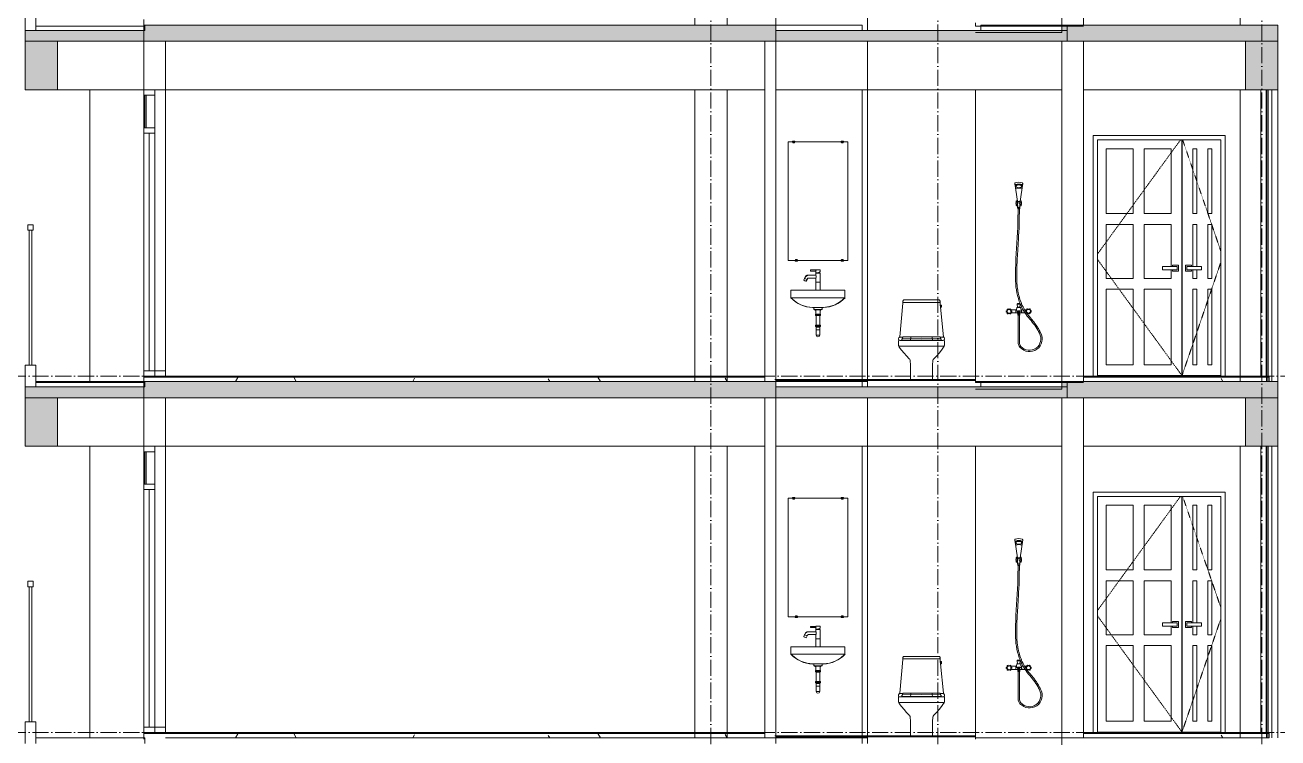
# Model space of a CAD drawing. Header units: millimetres. Extents: x -7075 to 54747, y -13937 to 93540.
# Drawn here: x 0 to 11600, y 31750 to 38350 of the extents above; entities that cross this region are included whole.
import ezdxf

# ---------------------------------------------------------------- set-up
doc = ezdxf.new("R2010")
doc.units = ezdxf.units.MM
doc.linetypes.add('Dash 1_16_', pattern=[3.175, 1.5875, -1.5875])
doc.linetypes.add('Grid Line', pattern=[4.2, 3, -0.6, 0, -0.6])
for name, color, linetype, lineweight in [('A-DOOR', 31, 'Continuous', 5), ('A-FLOR-HRAL', 41, 'Continuous', 5), ('A-FLOR-MCUT', 3, 'Continuous', 9), ('A-GLAZ-CWMG', 55, 'Continuous', 5), ('CUA', 31, 'Continuous', 9), ('KINH', 152, 'Continuous', 5), ('NET CAT', 3, 'Continuous', 5), ('NET CATConcrete', 3, 'Continuous', 5), ('NET THAY 1', 41, 'Continuous', 5), ('NET THAY 2', 55, 'Continuous', 5), ('NET-CAT', 3, 'Continuous', 15), ('NET-THAY', 2, 'Continuous', 9), ('THIET-BI', 44, 'Continuous', 5), ('TRUC', 225, 'Continuous', 5)]:
    doc.layers.add(name, color=color, linetype=linetype, lineweight=lineweight)
pattern_1 = [(0, (19236.3, 49700), (812.8, 203.2), [67.056, -542.544, 67.056, -542.544, -3251.2]), (0, (19236.3, 49700), (812.8, 203.2), [-1219.2, 67.056, -1152.144, 67.056, -542.544, -1422.4]), (0, (19236.3, 49700), (812.8, 203.2), [-3048, 67.056, -339.344, 67.056, -948.944]), (120, (19541.1, 49801.6), (-582.3764, 602.3054), [67.056, -542.544, 67.056, -3793.744]), (120, (19541.1, 49801.6), (-582.3764, 602.3054), [-676.656, -542.544, 67.056, -1152.144, -2032]), (120, (19541.1, 49801.6), (-582.3764, 602.3054), [-2438.4, 67.056, -542.544, 67.056, -1355.344]), (120, (19541.1, 49801.6), (-582.3764, 602.3054), [-3115.056, -339.344, 67.056, -948.944]), (240, (19642.7, 50208), (-230.4236, -805.5054), [67.056, -542.544, 67.056, -3793.744]), (240, (19642.7, 50208), (-230.4236, -805.5054), [-676.656, -542.544, 67.056, -1152.144, -2032]), (240, (19642.7, 50208), (-230.4236, -805.5054), [-2438.4, 67.056, -542.544, 67.056, -1355.344]), (240, (19642.7, 50208), (-230.4236, -805.5054), [-3115.056, -339.344, 67.056, -948.944])]
pattern_2 = [(0, (19236.3, 53000), (812.8, 203.2), [67.056, -542.544, 67.056, -542.544, -3251.2]), (0, (19236.3, 53000), (812.8, 203.2), [-1219.2, 67.056, -1152.144, 67.056, -542.544, -1422.4]), (0, (19236.3, 53000), (812.8, 203.2), [-3048, 67.056, -339.344, 67.056, -948.944]), (120, (19541.1, 53101.6), (-582.3764, 602.3054), [67.056, -542.544, 67.056, -3793.744]), (120, (19541.1, 53101.6), (-582.3764, 602.3054), [-676.656, -542.544, 67.056, -1152.144, -2032]), (120, (19541.1, 53101.6), (-582.3764, 602.3054), [-2438.4, 67.056, -542.544, 67.056, -1355.344]), (120, (19541.1, 53101.6), (-582.3764, 602.3054), [-3115.056, -339.344, 67.056, -948.944]), (240, (19642.7, 53508), (-230.4236, -805.5054), [67.056, -542.544, 67.056, -3793.744]), (240, (19642.7, 53508), (-230.4236, -805.5054), [-676.656, -542.544, 67.056, -1152.144, -2032]), (240, (19642.7, 53508), (-230.4236, -805.5054), [-2438.4, 67.056, -542.544, 67.056, -1355.344]), (240, (19642.7, 53508), (-230.4236, -805.5054), [-3115.056, -339.344, 67.056, -948.944])]

# ---------------------------------------------------------------- blocks, each defined once
blk = doc.blocks.new('M_Concrete-Rectangular-Column - C4a-350 X 2350mm-1074621-A-A')
at = {"layer": 'NET CAT', "color": 4}
for p, q in [((11249.936519, 41050), (11249.936519, 38350)), ((11249.936519, 37750), (11249.936519, 35050)), ((11249.936519, 34450), (11249.936519, 31750))]:
    blk.add_line(p, q, dxfattribs=at)
blk = doc.blocks.new('M_Concrete-Rectangular-Column - C3-2000 x 300mm-V72-A-A')
at = {"layer": 'NET CAT', "color": 4}
for p, q in [((6200, 41050), (6200, 38350)), ((6500, 41050), (6500, 38350)), ((6200, 37750), (6200, 35050)), ((6500, 37750), (6500, 35050)), ((6200, 34450), (6200, 31750)), ((6500, 34450), (6500, 31750))]:
    blk.add_line(p, q, dxfattribs=at)
blk = doc.blocks.new('M_Concrete-Rectangular-Column - C6-2000 x 400mm-1074133-A-A')
at = {"layer": 'NET CAT', "color": 4}
for p, q in [((7800, 41500), (7800, 38300)), ((9800, 38350), (9800, 41500)), ((7800, 38200), (7800, 35000)), ((9800, 35050), (9800, 38200)), ((7800, 34900), (7800, 31750)), ((9800, 31750), (9800, 34900))]:
    blk.add_line(p, q, dxfattribs=at)
blk = doc.blocks.new('ALC1807-ASCENT PLAZA-KET CAU 180524_rvt-1-A-A')
at = {"color": 4, "lineweight": 5}
for name in ['M_Concrete-Rectangular-Column - C6-2000 x 400mm-1074133-A-A', 'M_Concrete-Rectangular-Column - C3-2000 x 300mm-V72-A-A', 'M_Concrete-Rectangular-Column - C4a-350 X 2350mm-1074621-A-A']:
    blk.add_blockref(name, (0, 0), dxfattribs=at)
blk = doc.blocks.new('X-SEN - X-SEN-1365543-A-A')
at = {"layer": 'THIET-BI'}
for p, q in [((9228, 20219), (9203, 20384)), ((9252, 20219), (9277, 20384)), ((9227, 20215), (9218, 20222)), ((9218, 20178), (9227, 20197)), ((9231, 20215), (9227, 20215)), ((9227, 20197), (9231, 20197)), ((9228, 20215), (9228, 20219)), ((9230, 20197), (9231, 20197)), ((9230, 20192), (9230, 20163)), ((9231, 20197), (9231, 20215)), ((9249, 20215), (9253, 20215)), ((9249, 20197), (9249, 20215)), ((9253, 20197), (9249, 20197)), ((9249, 20163), (9249, 20193)), ((9252, 20215), (9252, 20219)), ((9253, 20215), (9262, 20222)), ((9262, 20178), (9253, 20197)), ((9230, 20163), (9249, 20163)), ((9230, 20158), (9249, 20158)), ((9231, 20151), (9231, 20158)), ((9234, 20158), (9246, 20158)), ((9246, 20148), (9234, 20148)), ((9249, 20158), (9249, 20151)), ((9226, 19265), (9253, 19265)), ((9230, 19237), (9226, 19265)), ((9231, 19271), (9248, 19271)), ((9253, 19265), (9250, 19237)), ((9210, 19215), (9165, 19215)), ((9298, 19185), (9166, 19185)), ((9217, 19200), (9221, 19232)), ((9254, 19236), (9226, 19236)), ((9250, 19237), (9230, 19237)), ((9230, 19199), (9230, 19193)), ((9230, 19185), (9230, 19180)), ((9230, 19180), (9250, 19180)), ((9231, 19180), (9231, 19178)), ((9231, 19178), (9249, 19178)), ((9231, 19167), (9231, 19171)), ((9232, 19173), (9232, 19178)), ((9234, 19174), (9246, 19174)), ((9234, 18914), (9234, 19164)), ((9246, 19164), (9234, 19164)), ((9246, 18914), (9246, 19164)), ((9248, 19173), (9248, 19178)), ((9249, 19178), (9249, 19180)), ((9249, 19171), (9249, 19167)), ((9250, 19193), (9250, 19199)), ((9250, 19180), (9250, 19185)), ((9262, 19200), (9259, 19232)), ((9270, 19215), (9280, 19215)), ((9294, 19215), (9314, 19215)), ((9314, 19185), (9313, 19185))]:
    blk.add_line(p, q, dxfattribs=at)
for centre in [(9150, 19199), (9330, 19200)]:
    blk.add_circle(centre, 17.5, dxfattribs=at)
for centre, radius, start, end in [((9208, 20385), 5, 108.7976, 188.8168), ((9210, 20368), 5, 107.228, 188.8168), ((9240, 20290), 105, 71.2024, 108.7976), ((9240, 20273), 105, 72.772, 107.228), ((9240, 20235), 105, 73.5834, 106.4166), ((9270, 20368), 5, 351.1832, 72.772), ((9272, 20385), 5, 351.1832, 71.2024), ((9294, 20200), 79.5, 166.0233, 193.9767), ((9222, 20218), 5, 90, 166.0233), ((9240, 20112), 112, 96.2592, 99.4635), ((9252, 20206), 26.9, 160.7055, 199.2945), ((9240, 20241), 24.6, 242.0733, 297.9267), ((9280, 20184), 50.3, 164.5928, 189.39), ((9240, 20237), 24.6, 249.6997, 290.3003), ((9200, 20184), 50.3, 350.61, 15.4072), ((9240, 20112), 112, 80.5365, 83.7408), ((9228, 20206), 26.9, 340.7055, 19.2945), ((9258, 20218), 5, 13.9767, 90), ((9186, 20200), 79.5, 346.0233, 13.9767), ((9222, 20182), 5, 193.9767, 270), ((9240, 20262), 87, 257.7383, 263.6304), ((9233, 20161), 3.83, 148.0246, 211.9754), ((9230, 20162), 1, 90, 148.0246), ((9230, 20159), 1, 211.9754, 270), ((9227, 20161), 3.83, 319.2845, 40.7155), ((9234, 20151), 3, 180, 270), ((9237, 20161), 3.83, 139.2845, 220.7155), ((9242, 20161), 3.83, 319.2845, 40.7155), ((9246, 20151), 3, 270, 0), ((9249, 20162), 1, 31.9754, 90), ((9252, 20161), 3.83, 139.2845, 220.7155), ((9249, 20159), 1, 270, 328.0246), ((9240, 20262), 87, 276.3696, 282.2617), ((9247, 20161), 3.83, 328.0246, 31.9754), ((9258, 20182), 5, 270, 346.0233), ((9231, 19266), 5, 90, 189.6096), ((9248, 19266), 5, 350.3904, 90), ((9120, 19216), 14.3, 290.1929, 9.8071), ((9150, 19199), 25, 171.5328, 188.4672), ((9120, 19182), 14.3, 350.1929, 69.8071), ((9150, 19199), 25, 111.5328, 128.4672), ((9150, 19199), 25, 231.5328, 248.4672), ((9150, 19233), 14.3, 230.1929, 309.8071), ((9150, 19165), 14.3, 50.1929, 129.8071), ((9150, 19199), 25, 51.5328, 68.4672), ((9150, 19199), 25, 291.5328, 308.4672), ((9180, 19216), 14.3, 170.1929, 249.8071), ((9180, 19182), 14.3, 110.1929, 189.8071), ((9150, 19199), 25, 351.5328, 8.4672), ((9210, 19225), 10, 270, 353.5952), ((9417, 19162), 207, 162.721, 173.5963), ((9239, 19184), 27.1, 143.1101, 176.698), ((9240, 19151), 54.2, 65.3342, 114.6658), ((9226, 19231), 5, 90, 172.7671), ((9234, 19171), 3, 90, 180), ((9234, 19167), 3, 180, 270), ((9246, 19171), 3, 0, 90), ((9246, 19167), 3, 270, 0), ((9254, 19231), 5, 7.2329, 90), ((9270, 19225), 10, 186.4048, 270), ((9063, 19162), 207, 6.4037, 17.279), ((9241, 19184), 26.7, 1.8898, 35.7402), ((9300, 19217), 14.3, 290.1929, 9.8071), ((9330, 19200), 25, 171.5328, 188.4672), ((9300, 19183), 14.3, 350.1929, 69.8071), ((9330, 19200), 25, 111.5328, 128.4672), ((9330, 19200), 25, 231.5328, 248.4672), ((9330, 19234), 14.3, 230.1929, 309.8071), ((9330, 19166), 14.3, 50.1929, 129.8071), ((9330, 19200), 25, 51.5328, 68.4672), ((9330, 19200), 25, 291.5328, 308.4672), ((9360, 19217), 14.3, 170.1929, 249.8071), ((9360, 19183), 14.3, 110.1929, 189.8071), ((9330, 19200), 25, 351.5328, 8.4672), ((9305, 18914), 71, 180.0101, 221.3332), ((9305, 18914), 59, 180.0121, 221.3946), ((9340, 18944), 117, 221.0289, 29.8423), ((9340, 18944), 105, 221.0289, 29.8423)]:
    blk.add_arc(centre, radius, start, end, dxfattribs=at)
for centre, major_axis, ratio in [((9240, 20359), (30.2, 0), 0.492288), ((9240, 20357), (-26.8, 0.5), 0.480422), ((9240, 19193), (10, 0), 0.102577)]:
    blk.add_ellipse(centre, major_axis=major_axis, ratio=ratio, dxfattribs=at)
blk.add_ellipse((9240, 19199), major_axis=(10, 0), ratio=0.102577, start_param=0, end_param=3.141593, dxfattribs=at)
for points, knots in [([(9234, 20148), (9233, 20092), (9232, 19906), (9207, 19648), (9209, 19370), (9285, 19183), (9388, 19080), (9421, 19017), (9431, 18997)], [10.839785, 10.839785, 10.839785, 10.839785, 179.867982, 569.802437, 788.393473, 1006.975964, 1153.38591, 1220.589637, 1220.589637, 1220.589637, 1220.589637]), ([(9246, 20148), (9246, 20129), (9246, 20110), (9245, 20072), (9245, 20053), (9244, 20020), (9244, 20006), (9243, 19981), (9243, 19969), (9242, 19946), (9241, 19935), (9239, 19901), (9238, 19878), (9234, 19810), (9231, 19764), (9227, 19702), (9226, 19685), (9224, 19654), (9224, 19640), (9223, 19613), (9222, 19601), (9221, 19576), (9221, 19564), (9221, 19527), (9221, 19502), (9223, 19463), (9224, 19448), (9227, 19422), (9228, 19410), (9232, 19389), (9233, 19379), (9238, 19359), (9240, 19349), (9248, 19320), (9254, 19301), (9265, 19272), (9269, 19263), (9282, 19236), (9291, 19219), (9307, 19194), (9312, 19186), (9324, 19170), (9330, 19162), (9343, 19146), (9349, 19138), (9366, 19118), (9376, 19106), (9389, 19090), (9392, 19085), (9398, 19077), (9401, 19073), (9405, 19067), (9407, 19064), (9411, 19057), (9415, 19052), (9420, 19042), (9423, 19037), (9432, 19022), (9437, 19012), (9442, 19002)], [10.763393, 10.763393, 10.763393, 10.763393, 67.877121, 67.877121, 124.65304, 124.65304, 166.69513, 166.69513, 200.930722, 200.930722, 235.166314, 235.166314, 303.637498, 303.637498, 440.579865, 440.579865, 490.560181, 490.560181, 533.538778, 533.538778, 570.662893, 570.662893, 607.787008, 607.787008, 682.035238, 682.035238, 727.0732, 727.0732, 763.128626, 763.128626, 793.90814, 793.90814, 824.687653, 824.687653, 886.24668, 886.24668, 916.453467, 916.453467, 976.867041, 976.867041, 1006.423841, 1006.423841, 1037.610174, 1037.610174, 1068.796507, 1068.796507, 1114.385518, 1114.385518, 1131.259849, 1131.259849, 1144.761911, 1144.761911, 1153.292739, 1153.292739, 1170.354396, 1170.354396, 1187.416052, 1187.416052, 1220.589637, 1220.589637, 1220.589637, 1220.589637])]:
    blk.add_open_spline(points, degree=3, knots=knots, dxfattribs=at)
blk = doc.blocks.new('X-XI1 - X-XI-V67-A-A')
at = {"layer": 'THIET-BI'}
for p, q in [((8127, 22621), (8128, 22625)), ((8127, 22621), (8128, 22625)), ((8128, 22617), (8127, 22621)), ((8128, 22617), (8127, 22621)), ((8128, 22625), (8129, 22628)), ((8128, 22625), (8129, 22628)), ((8129, 22628), (8131, 22631)), ((8129, 22628), (8131, 22631)), ((8131, 22631), (8134, 22633)), ((8131, 22631), (8134, 22633)), ((8134, 22633), (8137, 22635)), ((8134, 22633), (8137, 22635)), ((8137, 22635), (8463, 22635)), ((8137, 22635), (8463, 22635)), ((8463, 22635), (8465, 22634)), ((8463, 22635), (8465, 22634)), ((8465, 22634), (8468, 22631)), ((8465, 22634), (8468, 22631)), ((8468, 22631), (8470, 22628)), ((8468, 22631), (8470, 22628)), ((8470, 22628), (8472, 22625)), ((8470, 22628), (8472, 22625)), ((8472, 22625), (8472, 22622)), ((8472, 22625), (8472, 22622)), ((8472, 22622), (8472, 22618)), ((8472, 22622), (8472, 22618)), ((8098, 22293), (8127, 22605)), ((8098, 22293), (8127, 22605)), ((8127, 22605), (8128, 22607)), ((8127, 22605), (8128, 22607)), ((8128, 22614), (8128, 22617)), ((8128, 22614), (8128, 22617)), ((8130, 22612), (8128, 22614)), ((8130, 22612), (8128, 22614)), ((8128, 22608), (8129, 22610)), ((8128, 22608), (8129, 22610)), ((8128, 22607), (8128, 22608)), ((8128, 22607), (8128, 22608)), ((8129, 22610), (8130, 22612)), ((8129, 22610), (8130, 22612)), ((8300, 22612), (8130, 22612)), ((8470, 22612), (8300, 22612)), ((8471, 22614), (8470, 22612)), ((8471, 22614), (8470, 22612)), ((8470, 22612), (8472, 22608)), ((8470, 22612), (8472, 22608)), ((8472, 22618), (8471, 22614)), ((8472, 22618), (8471, 22614)), ((8472, 22608), (8472, 22605)), ((8472, 22608), (8472, 22605)), ((8472, 22605), (8474, 22588)), ((8472, 22605), (8476, 22567)), ((8474, 22588), (8483, 22588)), ((8474, 22588), (8483, 22588)), ((8476, 22567), (8474, 22588)), ((8476, 22567), (8502, 22293)), ((8483, 22567), (8476, 22567)), ((8483, 22567), (8476, 22567)), ((8476, 22567), (8502, 22293)), ((8486, 22585), (8486, 22570)), ((8486, 22585), (8486, 22570)), ((8087, 22279), (8089, 22283)), ((8087, 22279), (8089, 22283)), ((8087, 22275), (8087, 22279)), ((8087, 22275), (8087, 22279)), ((8087, 22272), (8087, 22275)), ((8087, 22272), (8087, 22275)), ((8088, 22269), (8087, 22272)), ((8088, 22269), (8087, 22272)), ((8089, 22283), (8090, 22286)), ((8089, 22283), (8090, 22286)), ((8090, 22286), (8092, 22288)), ((8090, 22286), (8092, 22288)), ((8092, 22288), (8095, 22291)), ((8092, 22288), (8095, 22291)), ((8095, 22291), (8098, 22293)), ((8095, 22291), (8098, 22293)), ((8126, 22290), (8107, 22290)), ((8127, 22279), (8300, 22281)), ((8131, 22295), (8300, 22295)), ((8198, 22267), (8201, 22280)), ((8200, 22285), (8204, 22295)), ((8201, 22280), (8200, 22285)), ((8300, 22295), (8469, 22295)), ((8300, 22281), (8473, 22279)), ((8400, 22285), (8396, 22295)), ((8399, 22280), (8400, 22285)), ((8402, 22267), (8399, 22280)), ((8474, 22290), (8493, 22290)), ((8502, 22293), (8504, 22291)), ((8502, 22293), (8504, 22291)), ((8504, 22291), (8507, 22289)), ((8504, 22291), (8507, 22289)), ((8507, 22289), (8510, 22286)), ((8507, 22289), (8510, 22286)), ((8510, 22286), (8511, 22283)), ((8510, 22286), (8511, 22283)), ((8511, 22283), (8513, 22278)), ((8511, 22283), (8513, 22278)), ((8513, 22278), (8513, 22275)), ((8513, 22278), (8513, 22275)), ((8513, 22275), (8513, 22272)), ((8513, 22275), (8513, 22272)), ((8086, 22256), (8090, 22262)), ((8086, 22256), (8090, 22262)), ((8086, 22213), (8086, 22256)), ((8086, 22213), (8086, 22256)), ((8094, 22199), (8086, 22213)), ((8094, 22199), (8086, 22213)), ((8090, 22262), (8088, 22269)), ((8090, 22262), (8088, 22269)), ((8115, 22171), (8094, 22199)), ((8115, 22171), (8094, 22199)), ((8097, 22208), (8300, 22208)), ((8100, 22261), (8300, 22261)), ((8138, 22142), (8115, 22171)), ((8138, 22142), (8115, 22171)), ((8121, 22263), (8136, 22264)), ((8136, 22264), (8156, 22264)), ((8137, 22261), (8136, 22263)), ((8156, 22264), (8300, 22265)), ((8157, 22264), (8157, 22261)), ((8201, 22265), (8198, 22267)), ((8300, 22265), (8444, 22264)), ((8300, 22261), (8500, 22261)), ((8300, 22208), (8503, 22208)), ((8399, 22265), (8402, 22267)), ((8443, 22264), (8443, 22261)), ((8464, 22264), (8443, 22264)), ((8484, 22170), (8462, 22142)), ((8484, 22170), (8462, 22142)), ((8463, 22261), (8464, 22263)), ((8478, 22263), (8464, 22264)), ((8505, 22199), (8484, 22170)), ((8505, 22199), (8484, 22170)), ((8510, 22206), (8505, 22199)), ((8510, 22206), (8505, 22199)), ((8512, 22269), (8510, 22262)), ((8512, 22269), (8510, 22262)), ((8510, 22262), (8514, 22256)), ((8510, 22262), (8514, 22256)), ((8514, 22213), (8510, 22206)), ((8514, 22213), (8510, 22206)), ((8513, 22272), (8512, 22269)), ((8513, 22272), (8512, 22269)), ((8514, 22256), (8514, 22213)), ((8514, 22256), (8514, 22213)), ((8161, 22117), (8138, 22142)), ((8161, 22117), (8138, 22142)), ((8187, 22091), (8161, 22117)), ((8187, 22091), (8161, 22117)), ((8191, 22087), (8187, 22091)), ((8191, 22087), (8187, 22091)), ((8193, 22083), (8191, 22087)), ((8193, 22083), (8191, 22087)), ((8194, 22078), (8193, 22083)), ((8194, 22078), (8193, 22083)), ((8195, 22074), (8194, 22078)), ((8195, 22074), (8194, 22078)), ((8198, 22031), (8195, 22074)), ((8198, 22031), (8195, 22074)), ((8405, 22074), (8402, 22030)), ((8405, 22074), (8402, 22030)), ((8407, 22083), (8405, 22074)), ((8407, 22083), (8405, 22074)), ((8413, 22091), (8407, 22083)), ((8413, 22091), (8407, 22083)), ((8438, 22116), (8413, 22091)), ((8438, 22116), (8413, 22091)), ((8462, 22142), (8438, 22116)), ((8462, 22142), (8438, 22116)), ((8199, 21987), (8198, 22031)), ((8199, 21987), (8198, 22031)), ((8198, 21900), (8199, 21943)), ((8198, 21900), (8199, 21943)), ((8199, 21943), (8199, 21987)), ((8199, 21943), (8199, 21987)), ((8402, 22030), (8401, 21987)), ((8402, 22030), (8401, 21987)), ((8401, 21987), (8401, 21943)), ((8401, 21987), (8401, 21943)), ((8401, 21943), (8402, 21900)), ((8401, 21943), (8402, 21900)), ((8402, 21900), (8198, 21900)), ((8402, 21900), (8198, 21900)), ((8402, 21900), (8198, 21900))]:
    blk.add_line(p, q, dxfattribs=at)
for centre, radius, start, end in [((8483, 22585), 3.03, 0, 90), ((8483, 22585), 3.03, 0, 90), ((8483, 22570), 3.03, 270, 0), ((8483, 22570), 3.03, 270, 0), ((8107, 22308), 17.6, 239.7807, 270), ((8135, 22266), 17, 144.245, 177.8761), ((8129, 22271), 9.33, 107.3847, 144.245), ((7997, 22324), 133, 342.3805, 345.7034), ((8128, 22283), 3.51, 162.3805, 244.9136), ((8131, 22290), 4.93, 90, 165.7034), ((8469, 22290), 4.93, 14.2966, 90), ((8603, 22324), 133, 194.2966, 197.6195), ((8472, 22283), 3.51, 295.0864, 17.6195), ((8471, 22271), 9.33, 35.755, 72.6153), ((8465, 22266), 17, 2.1239, 35.755), ((8493, 22308), 17.6, 270, 300.2655), ((8100, 22288), 26.6, 247.7136, 270), ((8097, 22196), 12.7, 90, 123.2542), ((8122, 22267), 3.33, 177.8761, 267.5906), ((8478, 22267), 3.33, 272.4094, 2.1239), ((8500, 22288), 26.6, 270, 292.2864), ((8503, 22196), 12.7, 56.8378, 90)]:
    blk.add_arc(centre, radius, start, end, dxfattribs=at)
blk = doc.blocks.new('X-LA - X-LA-1366155-A-A')
at = {"layer": 'THIET-BI'}
for p, q in [((7075, 19700), (7075, 20800)), ((7075, 20800), (7625, 20800)), ((7075, 20800), (7075, 19700)), ((7115, 20800), (7075, 20800)), ((7115, 20805), (7115, 20800)), ((7135, 20805), (7115, 20805)), ((7116, 20796), (7115, 20800)), ((7118, 20793), (7116, 20796)), ((7121, 20791), (7118, 20793)), ((7125, 20790), (7121, 20791)), ((7130, 20791), (7125, 20790)), ((7132, 20793), (7130, 20791)), ((7134, 20797), (7132, 20793)), ((7135, 20800), (7134, 20797)), ((7135, 20800), (7135, 20805)), ((7565, 20800), (7135, 20800)), ((7565, 20805), (7565, 20800)), ((7585, 20805), (7565, 20805)), ((7566, 20796), (7565, 20800)), ((7568, 20793), (7566, 20796)), ((7571, 20791), (7568, 20793)), ((7575, 20790), (7571, 20791)), ((7580, 20791), (7575, 20790)), ((7583, 20794), (7580, 20791)), ((7584, 20797), (7583, 20794)), ((7585, 20800), (7584, 20797)), ((7585, 20800), (7585, 20805)), ((7625, 20800), (7585, 20800)), ((7625, 20800), (7625, 19700)), ((7625, 19700), (7625, 20800)), ((7625, 19700), (7075, 19700)), ((7075, 19700), (7140, 19700)), ((7140, 19700), (7141, 19704)), ((7140, 19695), (7140, 19700)), ((7160, 19695), (7140, 19695)), ((7141, 19704), (7143, 19707)), ((7143, 19707), (7146, 19709)), ((7146, 19709), (7150, 19710)), ((7150, 19710), (7155, 19709)), ((7155, 19709), (7157, 19707)), ((7157, 19707), (7159, 19703)), ((7159, 19703), (7160, 19700)), ((7160, 19700), (7160, 19695)), ((7160, 19700), (7565, 19700)), ((7282, 19613), (7281, 19612)), ((7281, 19612), (7281, 19604)), ((7281, 19612), (7281, 19604)), ((7282, 19613), (7329, 19613)), ((7329, 19613), (7282, 19613)), ((7330, 19615), (7329, 19614)), ((7329, 19613), (7329, 19614)), ((7329, 19614), (7329, 19613)), ((7370, 19615), (7330, 19615)), ((7370, 19615), (7330, 19615)), ((7371, 19614), (7370, 19615)), ((7371, 19614), (7371, 19596)), ((7371, 19596), (7371, 19614)), ((7565, 19700), (7566, 19704)), ((7565, 19695), (7565, 19700)), ((7585, 19695), (7565, 19695)), ((7566, 19704), (7568, 19707)), ((7568, 19707), (7571, 19709)), ((7571, 19709), (7575, 19710)), ((7575, 19710), (7580, 19709)), ((7580, 19709), (7583, 19706)), ((7583, 19706), (7584, 19703)), ((7584, 19703), (7585, 19700)), ((7585, 19700), (7585, 19695)), ((7585, 19700), (7625, 19700)), ((7226, 19534), (7218, 19519)), ((7226, 19534), (7218, 19519)), ((7218, 19519), (7219, 19517)), ((7229, 19512), (7219, 19517)), ((7219, 19517), (7240, 19508)), ((7235, 19554), (7226, 19534)), ((7228, 19539), (7226, 19534)), ((7226, 19534), (7249, 19524)), ((7227, 19534), (7226, 19534)), ((7240, 19508), (7229, 19512)), ((7250, 19563), (7235, 19554)), ((7240, 19508), (7241, 19508)), ((7249, 19524), (7241, 19508)), ((7241, 19508), (7249, 19524)), ((7249, 19524), (7254, 19535)), ((7251, 19528), (7249, 19524)), ((7266, 19563), (7250, 19563)), ((7254, 19535), (7260, 19538)), ((7260, 19538), (7266, 19538)), ((7329, 19563), (7266, 19563)), ((7329, 19563), (7266, 19563)), ((7266, 19538), (7329, 19538)), ((7266, 19538), (7329, 19538)), ((7281, 19604), (7282, 19603)), ((7329, 19603), (7282, 19603)), ((7282, 19603), (7329, 19603)), ((7329, 19586), (7329, 19603)), ((7329, 19603), (7329, 19586)), ((7349, 19586), (7329, 19586)), ((7329, 19586), (7332, 19586)), ((7329, 19584), (7329, 19563)), ((7329, 19584), (7350, 19584)), ((7329, 19584), (7329, 19563)), ((7331, 19584), (7329, 19584)), ((7329, 19538), (7329, 19425)), ((7329, 19538), (7329, 19425)), ((7329, 19499), (7371, 19499)), ((7332, 19586), (7332, 19585)), ((7332, 19586), (7332, 19585)), ((7371, 19596), (7349, 19586)), ((7350, 19584), (7370, 19584)), ((7365, 19594), (7371, 19596)), ((7368, 19585), (7365, 19594)), ((7370, 19584), (7369, 19584)), ((7371, 19584), (7371, 19425)), ((7371, 19425), (7371, 19584)), ((7100, 19425), (7600, 19425)), ((7100, 19355), (7100, 19425)), ((7100, 19425), (7100, 19355)), ((7329, 19425), (7100, 19425)), ((7600, 19425), (7371, 19425)), ((7600, 19425), (7600, 19355)), ((7600, 19355), (7600, 19425)), ((7600, 19355), (7100, 19355)), ((7100, 19355), (7147, 19315)), ((7147, 19315), (7191, 19290)), ((7191, 19290), (7249, 19271)), ((7249, 19271), (7300, 19265)), ((7400, 19265), (7300, 19265)), ((7300, 19265), (7311, 19265)), ((7311, 19265), (7312, 19253)), ((7311, 19265), (7312, 19253)), ((7389, 19265), (7388, 19253)), ((7388, 19253), (7389, 19265)), ((7389, 19265), (7400, 19265)), ((7400, 19265), (7458, 19273)), ((7458, 19273), (7509, 19290)), ((7509, 19290), (7560, 19320)), ((7560, 19320), (7600, 19355)), ((7312, 19253), (7312, 19250)), ((7312, 19250), (7315, 19248)), ((7315, 19248), (7318, 19248)), ((7382, 19248), (7318, 19248)), ((7318, 19248), (7325, 19248)), ((7320, 19246), (7325, 19248)), ((7325, 19248), (7320, 19246)), ((7320, 19246), (7380, 19246)), ((7320, 19243), (7320, 19246)), ((7320, 19246), (7320, 19243)), ((7380, 19243), (7320, 19243)), ((7320, 19243), (7322, 19243)), ((7322, 19243), (7322, 19242)), ((7378, 19243), (7322, 19243)), ((7322, 19243), (7322, 19242)), ((7322, 19242), (7323, 19241)), ((7323, 19241), (7327, 19241)), ((7323, 19241), (7327, 19241)), ((7325, 19248), (7374, 19248)), ((7328, 19199), (7326, 19198)), ((7326, 19198), (7326, 19195)), ((7326, 19195), (7327, 19193)), ((7327, 19241), (7329, 19241)), ((7327, 19193), (7328, 19192)), ((7328, 19203), (7350, 19203)), ((7328, 19199), (7328, 19203)), ((7328, 19203), (7328, 19199)), ((7329, 19203), (7328, 19203)), ((7372, 19199), (7328, 19199)), ((7328, 19192), (7330, 19191)), ((7329, 19241), (7331, 19239)), ((7329, 19204), (7331, 19206)), ((7331, 19206), (7329, 19204)), ((7329, 19203), (7329, 19204)), ((7329, 19204), (7329, 19203)), ((7330, 19191), (7331, 19190)), ((7331, 19239), (7331, 19237)), ((7331, 19233), (7331, 19237)), ((7331, 19237), (7331, 19206)), ((7331, 19206), (7331, 19233)), ((7331, 19190), (7350, 19190)), ((7331, 19190), (7334, 19190)), ((7334, 19103), (7334, 19190)), ((7334, 19190), (7334, 19103)), ((7350, 19203), (7372, 19203)), ((7350, 19190), (7368, 19190)), ((7366, 19103), (7366, 19190)), ((7366, 19190), (7368, 19190)), ((7366, 19103), (7366, 19190)), ((7368, 19190), (7370, 19191)), ((7369, 19239), (7370, 19241)), ((7369, 19237), (7369, 19239)), ((7369, 19237), (7369, 19206)), ((7369, 19206), (7369, 19237)), ((7369, 19206), (7371, 19204)), ((7371, 19204), (7369, 19206)), ((7370, 19241), (7373, 19241)), ((7370, 19191), (7371, 19192)), ((7371, 19204), (7371, 19203)), ((7371, 19203), (7371, 19204)), ((7372, 19203), (7371, 19203)), ((7371, 19192), (7373, 19193)), ((7372, 19203), (7372, 19199)), ((7372, 19199), (7372, 19203)), ((7374, 19198), (7372, 19199)), ((7377, 19241), (7373, 19241)), ((7373, 19241), (7377, 19241)), ((7373, 19193), (7374, 19195)), ((7374, 19248), (7380, 19246)), ((7374, 19248), (7382, 19248)), ((7380, 19246), (7374, 19248)), ((7374, 19195), (7374, 19198)), ((7378, 19242), (7378, 19243)), ((7378, 19243), (7380, 19243)), ((7378, 19242), (7378, 19243)), ((7380, 19246), (7380, 19243)), ((7380, 19243), (7380, 19246)), ((7382, 19248), (7385, 19248)), ((7385, 19248), (7388, 19250)), ((7388, 19250), (7388, 19253)), ((7327, 19100), (7326, 19098)), ((7326, 19098), (7326, 19095)), ((7326, 19095), (7328, 19093)), ((7328, 19101), (7327, 19100)), ((7330, 19102), (7328, 19101)), ((7328, 19093), (7372, 19093)), ((7328, 19090), (7328, 19093)), ((7328, 19093), (7328, 19090)), ((7350, 19090), (7328, 19090)), ((7328, 19090), (7332, 19090)), ((7331, 19103), (7330, 19102)), ((7331, 19103), (7350, 19103)), ((7334, 19103), (7331, 19103)), ((7332, 19090), (7332, 19087)), ((7332, 19090), (7332, 19087)), ((7332, 19087), (7368, 19087)), ((7332, 19087), (7332, 19086)), ((7332, 19087), (7333, 19084)), ((7333, 19084), (7332, 19086)), ((7333, 19084), (7333, 19059)), ((7367, 19084), (7333, 19084)), ((7333, 19084), (7333, 19059)), ((7333, 19059), (7334, 19057)), ((7366, 19059), (7334, 19059)), ((7334, 19057), (7334, 19058)), ((7334, 19057), (7334, 19009)), ((7334, 19057), (7334, 19009)), ((7335, 19058), (7350, 19058)), ((7350, 19103), (7368, 19103)), ((7372, 19090), (7350, 19090)), ((7350, 19058), (7365, 19058)), ((7368, 19103), (7366, 19103)), ((7366, 19057), (7367, 19059)), ((7366, 19058), (7366, 19057)), ((7366, 19057), (7366, 19009)), ((7366, 19009), (7366, 19057)), ((7367, 19086), (7368, 19087)), ((7367, 19086), (7368, 19087)), ((7367, 19086), (7367, 19084)), ((7367, 19059), (7367, 19084)), ((7367, 19059), (7367, 19084)), ((7370, 19102), (7368, 19103)), ((7368, 19090), (7372, 19090)), ((7368, 19087), (7368, 19090)), ((7368, 19090), (7372, 19090)), ((7368, 19087), (7368, 19090)), ((7371, 19101), (7370, 19102)), ((7373, 19100), (7371, 19101)), ((7372, 19093), (7374, 19095)), ((7372, 19093), (7372, 19090)), ((7372, 19090), (7372, 19093)), ((7374, 19098), (7373, 19100)), ((7374, 19095), (7374, 19098)), ((7334, 19009), (7366, 19009)), ((6950, 18600), (7750, 18600)), ((7750, 18600), (6950, 18600)), ((7125, 18600), (7125, 18600)), ((7165, 18600), (7531, 18600)), ((7531, 18600), (7165, 18600))]:
    blk.add_line(p, q, dxfattribs=at)
for centre, radius, start, end in [((7311, 19556), 292, 223.6204, 267.7809), ((7389, 19556), 292, 272.2191, 316.3796), ((7350, 19009), 15.9, 180, 0)]:
    blk.add_arc(centre, radius, start, end, dxfattribs=at)
for centre, major_axis, ratio in [((7331, 19196), (4.41, 0), 0.713058), ((7369, 19196), (4.41, 0), 0.713058), ((7331, 19097), (4.41, 0), 0.713058), ((7350, 19097), (7.99, 0), 0.393273), ((7369, 19097), (4.41, 0), 0.713058)]:
    blk.add_ellipse(centre, major_axis=major_axis, ratio=ratio, dxfattribs=at)
for points in [[(7282, 19613), (7281, 19613), (7281, 19612), (7281, 19612)], [(7330, 19615), (7329, 19615), (7329, 19615), (7329, 19614)], [(7371, 19614), (7371, 19615), (7370, 19615), (7370, 19615)], [(7218, 19519), (7218, 19518), (7218, 19517), (7219, 19517)], [(7266, 19563), (7250, 19563), (7235, 19554), (7228, 19539)], [(7240, 19508), (7240, 19507), (7241, 19507), (7241, 19508)], [(7266, 19538), (7260, 19538), (7254, 19535), (7251, 19528)], [(7281, 19604), (7281, 19603), (7281, 19603), (7282, 19603)], [(7334, 19551), (7334, 19558), (7332, 19563), (7329, 19563)], [(7329, 19538), (7332, 19538), (7334, 19544), (7334, 19551)], [(7368, 19585), (7368, 19588), (7367, 19591), (7365, 19594)], [(7312, 19253), (7312, 19250), (7315, 19248), (7318, 19248)], [(7322, 19242), (7322, 19241), (7322, 19241), (7323, 19241)], [(7328, 19199), (7326, 19198), (7326, 19195), (7327, 19193)], [(7331, 19237), (7331, 19239), (7329, 19241), (7327, 19241)], [(7327, 19193), (7328, 19192), (7330, 19191), (7331, 19190)], [(7368, 19190), (7370, 19191), (7371, 19192), (7373, 19193)], [(7373, 19241), (7370, 19241), (7369, 19239), (7369, 19237)], [(7373, 19193), (7374, 19195), (7374, 19198), (7372, 19199)], [(7377, 19241), (7377, 19241), (7378, 19241), (7378, 19242)], [(7382, 19248), (7385, 19248), (7388, 19250), (7388, 19253)], [(7382, 19248), (7385, 19248), (7388, 19250), (7388, 19253)], [(7327, 19100), (7326, 19098), (7326, 19095), (7328, 19093)], [(7331, 19103), (7330, 19102), (7328, 19101), (7327, 19100)], [(7373, 19100), (7371, 19101), (7370, 19102), (7368, 19103)], [(7372, 19093), (7374, 19095), (7374, 19098), (7373, 19100)]]:
    blk.add_open_spline(points, degree=3, dxfattribs=at)
for points in [[(7329, 19603), (7330, 19603), (7332, 19605), (7332, 19608), (7332, 19611), (7330, 19613), (7329, 19613)], [(7350, 19199), (7346, 19199), (7342, 19198), (7342, 19196), (7342, 19195), (7346, 19193), (7350, 19193)], [(7350, 19199), (7354, 19199), (7358, 19198), (7358, 19196), (7358, 19195), (7354, 19193), (7350, 19193)]]:
    blk.add_open_spline(points, degree=3, knots=[0, 0, 0, 0, 1, 1, 1, 2, 2, 2, 2], dxfattribs=at)
blk = doc.blocks.new('CUA VAO CAN HO - Type 1-1365942-A-A')
at = {"layer": 'A-DOOR'}
for p, q in [((10711, 20786), (10711, 18605)), ((10712, 20786), (10712, 18605)), ((10011, 20105), (10011, 20705)), ((10011, 20705), (10261, 20705)), ((10261, 20705), (10261, 20105)), ((10361, 20105), (10361, 20705)), ((10361, 20705), (10611, 20705)), ((10611, 20705), (10611, 20105)), ((10812, 20105), (10812, 20705)), ((10812, 20705), (10850, 20705)), ((10850, 20705), (10850, 20105)), ((10950, 20105), (10950, 20705)), ((10950, 20705), (10989, 20705)), ((10989, 20705), (10989, 20105)), ((10261, 20105), (10011, 20105)), ((10611, 20105), (10361, 20105)), ((10850, 20105), (10812, 20105)), ((10989, 20105), (10950, 20105)), ((10011, 19505), (10011, 20005)), ((10011, 20005), (10261, 20005)), ((10261, 20005), (10261, 19505)), ((10361, 19505), (10361, 20005)), ((10361, 20005), (10611, 20005)), ((10611, 20005), (10611, 19615)), ((10812, 19615), (10812, 20005)), ((10812, 20005), (10850, 20005)), ((10850, 20005), (10850, 19615)), ((10950, 19505), (10950, 20005)), ((10950, 20005), (10989, 20005)), ((10989, 20005), (10989, 19505)), ((10261, 19505), (10011, 19505)), ((10611, 19505), (10361, 19505)), ((10611, 19585), (10611, 19505)), ((10812, 19505), (10812, 19585)), ((10850, 19505), (10812, 19505)), ((10850, 19585), (10850, 19505)), ((10989, 19505), (10950, 19505)), ((10011, 18705), (10011, 19405)), ((10011, 19405), (10261, 19405)), ((10261, 19405), (10261, 18705)), ((10361, 18705), (10361, 19405)), ((10361, 19405), (10611, 19405)), ((10611, 19405), (10611, 18705)), ((10812, 18705), (10812, 19405)), ((10812, 19405), (10850, 19405)), ((10850, 19405), (10850, 18705)), ((10950, 18705), (10950, 19405)), ((10950, 19405), (10989, 19405)), ((10989, 19405), (10989, 18705)), ((10261, 18705), (10011, 18705)), ((10611, 18705), (10361, 18705)), ((10850, 18705), (10812, 18705)), ((10989, 18705), (10950, 18705)), ((10711, 18605), (9930, 18605)), ((10712, 18605), (11070, 18605))]:
    blk.add_line(p, q, dxfattribs=at)
at = {"layer": 'CUA', "lineweight": 5}
for p, q in [((11110, 20826), (9890, 20826)), ((9890, 20826), (9890, 18600)), ((9930, 20786), (9930, 18600)), ((9930, 20786), (11070, 20786)), ((11070, 20786), (11070, 18600)), ((11110, 20826), (11110, 18600)), ((10531, 19615), (10666, 19615)), ((10531, 19615), (10531, 19585)), ((10623, 19627), (10623, 19615)), ((10678, 19627), (10623, 19627)), ((10666, 19585), (10666, 19615)), ((10678, 19572), (10678, 19627)), ((10799, 19627), (10744, 19627)), ((10744, 19627), (10744, 19572)), ((10757, 19615), (10892, 19615)), ((10757, 19615), (10757, 19585)), ((10799, 19615), (10799, 19627)), ((10892, 19585), (10892, 19615)), ((10666, 19585), (10531, 19585)), ((10623, 19585), (10623, 19572)), ((10623, 19572), (10678, 19572)), ((10744, 19572), (10799, 19572)), ((10892, 19585), (10757, 19585)), ((10799, 19572), (10799, 19585))]:
    blk.add_line(p, q, dxfattribs=at)
at = {"layer": 'CUA', "linetype": 'Dash 1_16_', "lineweight": 5}
for p, q in [((10697, 20786), (9930, 19731)), ((10718, 20786), (11070, 19760)), ((9930, 19679), (10711, 18605)), ((11070, 19650), (10712, 18605))]:
    blk.add_line(p, q, dxfattribs=at)
blk = doc.blocks.new('CUA LO GIA - DB6-1834141-A-A')
at = {"layer": 'CUA'}
for p, q in [((1200, 21200), (1100, 21200)), ((1100, 21200), (1100, 21150)), ((1100, 21150), (1200, 21150)), ((1100, 21150), (1100, 20850)), ((1110, 21150), (1110, 20850)), ((1120, 21150), (1110, 21150)), ((1120, 20850), (1120, 21150)), ((1200, 21150), (1200, 21200)), ((1200, 21150), (1200, 20850)), ((1100, 20850), (1100, 20800)), ((1200, 20850), (1100, 20850)), ((1100, 20800), (1200, 20800)), ((1100, 18600), (1100, 20800)), ((1110, 20850), (1120, 20850)), ((1150, 20800), (1150, 18600)), ((1200, 20800), (1150, 20800)), ((1200, 20800), (1200, 20850)), ((1200, 18600), (1200, 20800)), ((1200, 18600), (1100, 18600)), ((1100, 18600), (1100, 18550)), ((1150, 18600), (1200, 18600)), ((1200, 18550), (1200, 18600)), ((1100, 18550), (1200, 18550))]:
    blk.add_line(p, q, dxfattribs=at)
blk = doc.blocks.new('Railing - 25mm-V63-A-A')
at = {"layer": 'NET THAY 2'}
for p, q in [((37, 18700), (37, 19950)), ((62, 19950), (62, 18700))]:
    blk.add_line(p, q, dxfattribs=at)
blk = doc.blocks.new('Railing - Railing-1915036-A-A')
at = {"layer": 'A-FLOR-HRAL'}
for p, q in [((25, 23300), (25, 23250)), ((75, 23300), (25, 23300)), ((25, 23250), (75, 23250)), ((75, 23250), (75, 23300))]:
    blk.add_line(p, q, dxfattribs=at)
blk.add_blockref('Railing - 25mm-V63-A-A', (0, 3300))
blk = doc.blocks.new('System Panel - Glazed-1983011-A-A')
at = {"layer": 'KINH', "lineweight": 9}
for p, q in [((11494, 24550), (11494, 21850)), ((11506, 24550), (11494, 24550)), ((11506, 21850), (11506, 24550)), ((11494, 21850), (11506, 21850))]:
    blk.add_line(p, q, dxfattribs=at)
blk = doc.blocks.new('Rectangular Mullion - Rectangular Mullion-V70-A-A')
at = {"layer": 'A-GLAZ-CWMG'}
for p, q in [((11442, 24550), (11442, 21900)), ((11492, 24550), (11492, 21900)), ((11508, 24550), (11508, 21900)), ((11542, 24550), (11542, 21850))]:
    blk.add_line(p, q, dxfattribs=at)

msp = doc.modelspace()

# ---------------------------------------------------------------- hatches: boundary and pattern name
at = {"layer": 'NET CAT', "lineweight": 9}
for points in [[(299.9, 38200), (1099.9, 38200), (1099.9, 38300), (-0.1, 38300), (-0.1, 38200)], [(-0.1, 38200), (1099.9, 38200), (1099.9, 38300), (-0.1, 38300)], [(299.9, 34900), (1099.9, 34900), (1099.9, 35000), (-0.1, 35000), (-0.1, 34900)], [(-0.1, 34900), (1099.9, 34900), (1099.9, 35000), (-0.1, 35000)]]:
    msp.add_hatch(color=7, dxfattribs=at).paths.add_polyline_path(points, flags=0)
h = msp.add_hatch(color=7, dxfattribs=at)
h.paths.add_polyline_path([(40110.6, 38200), (41499.9, 38200), (41499.9, 38350), (35649.9, 38350), (35649.9, 38200), (36906.2, 38200)], flags=0)
h.paths.add_polyline_path([(6949.9, 38200), (6949.9, 38350), (1099.9, 38350), (1099.9, 38200), (1657.6, 38200)], flags=0)
h.paths.add_polyline_path([(9649.9, 38200), (11599.9, 38200), (11599.9, 38350), (9649.9, 38350)], flags=0)
h.paths.add_polyline_path([(32949.9, 38200), (32949.9, 38350), (24699.9, 38350), (24699.9, 38200), (32799.9, 38200)], flags=0)
h = msp.add_hatch(color=7, dxfattribs=at)
h.paths.add_polyline_path([(40110.6, 38200), (41499.9, 38200), (41499.9, 38350), (35599.9, 38350), (35599.9, 38200), (36906.2, 38200)])
h.paths.add_polyline_path([(1099.9, 38200), (6949.9, 38200), (6949.9, 38350), (1099.9, 38350)])
h.paths.add_polyline_path([(9599.9, 38200), (11599.9, 38200), (11599.9, 38350), (9599.9, 38350)])
h.paths.add_polyline_path([(32999.9, 38200), (32999.9, 38350), (24699.9, 38350), (24699.9, 38200), (32900.6, 38200)])
h = msp.add_hatch(color=7, dxfattribs=at)
h.paths.add_polyline_path([(40110.6, 34900), (41499.9, 34900), (41499.9, 35050), (35649.9, 35050), (35649.9, 34900), (36906.2, 34900)], flags=0)
h.paths.add_polyline_path([(6949.9, 34900), (6949.9, 35050), (1099.9, 35050), (1099.9, 34900), (1657.6, 34900)], flags=0)
h.paths.add_polyline_path([(9649.9, 34900), (11599.9, 34900), (11599.9, 35050), (9649.9, 35050)], flags=0)
h.paths.add_polyline_path([(32949.9, 34900), (32949.9, 35050), (24699.9, 35050), (24699.9, 34900), (32799.9, 34900)], flags=0)
h = msp.add_hatch(color=7, dxfattribs=at)
h.paths.add_polyline_path([(40110.6, 34900), (41499.9, 34900), (41499.9, 35050), (35599.9, 35050), (35599.9, 34900), (36906.2, 34900)])
h.paths.add_polyline_path([(1099.9, 34900), (6949.9, 34900), (6949.9, 35050), (1099.9, 35050)])
h.paths.add_polyline_path([(9599.9, 34900), (11599.9, 34900), (11599.9, 35050), (9599.9, 35050)])
h.paths.add_polyline_path([(32999.9, 34900), (32999.9, 35050), (24699.9, 35050), (24699.9, 34900), (32900.6, 34900)])
at = {"layer": 'NET CAT'}
h = msp.add_hatch(dxfattribs=at)
h.set_pattern_fill('FP_4', color=10, style=0, pattern_type=2)
h.set_pattern_definition(pattern_2)
h.paths.add_polyline_path([(1657.6, 35090), (6849.9, 35090), (6849.9, 35100), (1299.9, 35100), (1299.9, 35090)], flags=0)
h = msp.add_hatch(dxfattribs=at)
h.set_pattern_fill('FP_4', color=10, style=0, pattern_type=2)
h.set_pattern_definition(pattern_2)
h.paths.add_polyline_path([(1657.6, 35050), (6849.9, 35050), (6849.9, 35090), (1299.9, 35090), (1299.9, 35050)], flags=0)
h = msp.add_hatch(dxfattribs=at)
h.set_pattern_fill('FP_2', color=10, style=0, pattern_type=2)
h.set_pattern_definition([(0, (19236.3, 53000), (1625.6, 406.4), [67.056, -1152.144, 67.056, -1152.144, -6502.4]), (0, (19236.3, 53000), (1625.6, 406.4), [-2438.4, 67.056, -2371.344, 67.056, -1152.144, -2844.8]), (0, (19236.3, 53000), (1625.6, 406.4), [-6096, 67.056, -745.744, 67.056, -1964.944]), (120, (19845.9, 53203.2), (-1164.753, 1204.611), [67.056, -1152.144, 67.056, -7654.544]), (120, (19845.9, 53203.2), (-1164.753, 1204.611), [-1286.256, -1152.144, 67.056, -2371.344, -4064]), (120, (19845.9, 53203.2), (-1164.753, 1204.611), [-4876.8, 67.056, -1152.144, 67.056, -2777.744]), (120, (19845.9, 53203.2), (-1164.753, 1204.611), [-6163.056, -745.744, 67.056, -1964.944]), (240, (20049.1, 54016), (-460.847, -1611.011), [67.056, -1152.144, 67.056, -7654.544]), (240, (20049.1, 54016), (-460.847, -1611.011), [-1286.256, -1152.144, 67.056, -2371.344, -4064]), (240, (20049.1, 54016), (-460.847, -1611.011), [-4876.8, 67.056, -1152.144, 67.056, -2777.744]), (240, (20049.1, 54016), (-460.847, -1611.011), [-6163.056, -745.744, 67.056, -1964.944])])
h.paths.add_polyline_path([(9799.9, 35050), (11519.9, 35050), (11519.9, 35090), (9799.9, 35090), (9799.9, 35076.2)], flags=0)
h.paths.add_polyline_path([(31299.9, 35050), (32799.9, 35050), (32799.9, 35090), (31299.9, 35090), (31299.9, 35076.2)], flags=0)
h = msp.add_hatch(dxfattribs=at)
h.set_pattern_fill('FP_4', color=10, style=0, pattern_type=2)
h.set_pattern_definition(pattern_1)
h.paths.add_polyline_path([(1657.6, 31790), (6849.9, 31790), (6849.9, 31800), (1299.9, 31800), (1299.9, 31790)], flags=0)
h = msp.add_hatch(dxfattribs=at)
h.set_pattern_fill('FP_4', color=10, style=0, pattern_type=2)
h.set_pattern_definition(pattern_1)
h.paths.add_polyline_path([(1657.6, 31750), (6849.9, 31750), (6849.9, 31790), (1299.9, 31790), (1299.9, 31750)], flags=0)
h = msp.add_hatch(dxfattribs=at)
h.set_pattern_fill('FP_2', color=10, style=0, pattern_type=2)
h.set_pattern_definition([(0, (19236.3, 49700), (1625.6, 406.4), [67.056, -1152.144, 67.056, -1152.144, -6502.4]), (0, (19236.3, 49700), (1625.6, 406.4), [-2438.4, 67.056, -2371.344, 67.056, -1152.144, -2844.8]), (0, (19236.3, 49700), (1625.6, 406.4), [-6096, 67.056, -745.744, 67.056, -1964.944]), (120, (19845.9, 49903.2), (-1164.753, 1204.611), [67.056, -1152.144, 67.056, -7654.544]), (120, (19845.9, 49903.2), (-1164.753, 1204.611), [-1286.256, -1152.144, 67.056, -2371.344, -4064]), (120, (19845.9, 49903.2), (-1164.753, 1204.611), [-4876.8, 67.056, -1152.144, 67.056, -2777.744]), (120, (19845.9, 49903.2), (-1164.753, 1204.611), [-6163.056, -745.744, 67.056, -1964.944]), (240, (20049.1, 50716), (-460.847, -1611.011), [67.056, -1152.144, 67.056, -7654.544]), (240, (20049.1, 50716), (-460.847, -1611.011), [-1286.256, -1152.144, 67.056, -2371.344, -4064]), (240, (20049.1, 50716), (-460.847, -1611.011), [-4876.8, 67.056, -1152.144, 67.056, -2777.744]), (240, (20049.1, 50716), (-460.847, -1611.011), [-6163.056, -745.744, 67.056, -1964.944])])
h.paths.add_polyline_path([(9799.9, 31750), (11519.9, 31750), (11519.9, 31790), (9799.9, 31790), (9799.9, 31776.2)], flags=0)
h.paths.add_polyline_path([(31299.9, 31750), (32799.9, 31750), (32799.9, 31790), (31299.9, 31790), (31299.9, 31776.2)], flags=0)
at = {"layer": 'NET CATConcrete'}
for points in [[(299.9, 37750), (299.9, 38200), (-0.1, 38200), (-0.1, 37750)], [(11299.9, 37750), (11599.9, 37750), (11599.9, 38200), (11299.9, 38200)], [(299.9, 34450), (299.9, 34900), (-0.1, 34900), (-0.1, 34450)], [(11299.9, 34450), (11599.9, 34450), (11599.9, 34900), (11299.9, 34900)]]:
    msp.add_hatch(color=256, dxfattribs=at).paths.add_polyline_path(points, flags=0)
at = {"layer": 'NET-THAY'}
for points in [[(6949.9, 38200), (9649.9, 38200), (9649.9, 38300), (6949.9, 38300)], [(6949.9, 38200), (9649.9, 38200), (9649.9, 38300), (6949.9, 38300)], [(6949.9, 34900), (9649.9, 34900), (9649.9, 35000), (6949.9, 35000)], [(6949.9, 34900), (9649.9, 34900), (9649.9, 35000), (6949.9, 35000)]]:
    msp.add_hatch(color=7, dxfattribs=at).paths.add_polyline_path(points, flags=0)

# ---------------------------------------------------------------- linework, layer by layer
at = {"layer": 'A-FLOR-MCUT'}
for p, q in [((11519.9, 38350), (9799.9, 38350)), ((11519.9, 35090), (9799.9, 35090)), ((11519.9, 35050), (9799.9, 35050)), ((9799.9, 35050), (11519.9, 35050)), ((11519.9, 31790), (9799.9, 31790)), ((9799.9, 31750), (11519.9, 31750))]:
    msp.add_line(p, q, dxfattribs=at)
at = {"layer": 'NET CAT', "lineweight": 13}
for p, q in [((-0.1, 38200), (-0.1, 37750)), ((299.9, 37750), (299.9, 38200)), ((11299.9, 38200), (11299.9, 37750)), ((11599.9, 37750), (11599.9, 38200)), ((-0.1, 37750), (299.9, 37750)), ((11299.9, 37750), (11599.9, 37750)), ((-0.1, 34900), (-0.1, 34450)), ((299.9, 34450), (299.9, 34900)), ((11299.9, 34900), (11299.9, 34450)), ((11599.9, 34450), (11599.9, 34900)), ((-0.1, 34450), (299.9, 34450)), ((11299.9, 34450), (11599.9, 34450))]:
    msp.add_line(p, q, dxfattribs=at)
at = {"layer": 'NET CATConcrete'}
for p, q in [((299.9, 38200), (-0.1, 38200)), ((11599.9, 38200), (11299.9, 38200)), ((11599.9, 38200), (11299.9, 38200)), ((299.9, 34900), (-0.1, 34900)), ((11599.9, 34900), (11299.9, 34900)), ((11599.9, 34900), (11299.9, 34900))]:
    msp.add_line(p, q, dxfattribs=at)
at = {"layer": 'NET THAY 2'}
for p, q in [((1099.9, 38340), (1099.9, 38400)), ((1109.9, 38340), (99.9, 38340)), ((1109.9, 35050), (99.9, 35050)), ((1109.9, 35040), (99.9, 35040)), ((1099.9, 35040), (1099.9, 35100)), ((6849.9, 35100), (1099.9, 35100)), ((6849.9, 35090), (1099.9, 35090)), ((1099.9, 31740), (1099.9, 31800)), ((6849.9, 31800), (1099.9, 31800)), ((6849.9, 31790), (1099.9, 31790)), ((1109.9, 31750), (99.9, 31750))]:
    msp.add_line(p, q, dxfattribs=at)
at = {"layer": 'NET-CAT'}
for p, q in [((6949.9, 38300), (6949.9, 41500)), ((9599.9, 41500), (9599.9, 38280)), ((-0.1, 38500), (-0.1, 38300)), ((99.9, 38500), (99.9, 38300)), ((1099.9, 38300), (-0.1, 38300)), ((-0.1, 38300), (-0.1, 38200)), ((1099.9, 38300), (-0.1, 38300)), ((-0.1, 38300), (-0.1, 38200)), ((-0.1, 38300), (1109.9, 38300)), ((6949.9, 38350), (1099.9, 38350)), ((1099.9, 38200), (1099.9, 38350)), ((6949.9, 38350), (1099.9, 38350)), ((1109.9, 38300), (1109.9, 38350)), ((6949.9, 38350), (6949.9, 38200)), ((6949.9, 38350), (6949.9, 38200)), ((9649.9, 38300), (6949.9, 38300)), ((9649.9, 38300), (6949.9, 38300)), ((6949.9, 38300), (8799.9, 38300)), ((8799.9, 38340), (8799.9, 38370)), ((9799.9, 38340), (8799.9, 38340)), ((11599.9, 38350), (9649.9, 38350)), ((9649.9, 38200), (9649.9, 38350)), ((9799.9, 38350), (9649.9, 38350)), ((9649.9, 38200), (9649.9, 38350)), ((11599.9, 38350), (11519.9, 38350)), ((11599.9, 38200), (11599.9, 38350)), ((11599.9, 38200), (11599.9, 38350)), ((299.9, 38200), (11299.9, 38200)), ((299.9, 38200), (11299.9, 38200)), ((1099.9, 38200), (1099.9, 37750)), ((1299.9, 38200), (1099.9, 38200)), ((1299.9, 38200), (1099.9, 38200)), ((1299.9, 37750), (1299.9, 38200)), ((6949.9, 38200), (6849.9, 38200)), ((6849.9, 38200), (6849.9, 35050)), ((6949.9, 38200), (6849.9, 38200)), ((6949.9, 35000), (6949.9, 38200)), ((8799.9, 38280), (9599.9, 38280)), ((9599.9, 38200), (9599.9, 34980)), ((9799.9, 38200), (9599.9, 38200)), ((9799.9, 35050), (9799.9, 38200)), ((1099.9, 37750), (1299.9, 37750)), ((-0.1, 35200), (-0.1, 35000)), ((99.9, 35200), (-0.1, 35200)), ((99.9, 35200), (99.9, 35000)), ((1099.9, 35150), (1099.9, 35100)), ((1299.9, 35150), (1099.9, 35150)), ((1299.9, 35150), (1299.9, 35100)), ((1299.9, 35100), (1299.9, 35150)), ((6949.9, 35050), (1099.9, 35050)), ((1099.9, 34900), (1099.9, 35050)), ((6949.9, 35050), (1099.9, 35050)), ((1109.9, 35000), (1109.9, 35050)), ((1299.9, 35050), (6849.9, 35050)), ((6849.9, 35050), (6849.9, 35100)), ((6849.9, 35050), (6949.9, 35050)), ((8799.9, 35070), (6949.9, 35070)), ((8799.9, 35060), (6949.9, 35060)), ((6949.9, 35050), (6949.9, 34900)), ((6949.9, 35050), (6949.9, 34900)), ((8799.9, 35040), (8799.9, 35070)), ((9799.9, 35050), (8799.9, 35050)), ((9799.9, 35040), (8799.9, 35040)), ((11599.9, 35050), (9649.9, 35050)), ((9649.9, 34900), (9649.9, 35050)), ((9799.9, 35050), (9649.9, 35050)), ((9649.9, 34900), (9649.9, 35050)), ((11519.9, 35100), (9799.9, 35100)), ((11519.9, 35050), (11519.9, 35100)), ((11599.9, 35050), (11519.9, 35050)), ((11599.9, 34900), (11599.9, 35050)), ((11599.9, 34900), (11599.9, 35050)), ((1099.9, 35000), (-0.1, 35000)), ((-0.1, 35000), (-0.1, 34900)), ((1099.9, 35000), (-0.1, 35000)), ((-0.1, 35000), (-0.1, 34900)), ((-0.1, 35000), (1109.9, 35000)), ((9649.9, 35000), (6949.9, 35000)), ((9649.9, 35000), (6949.9, 35000)), ((6949.9, 35000), (8799.9, 35000)), ((8799.9, 34980), (9599.9, 34980)), ((299.9, 34900), (11299.9, 34900)), ((299.9, 34900), (11299.9, 34900)), ((1099.9, 34900), (1099.9, 34450)), ((1299.9, 34900), (1099.9, 34900)), ((1299.9, 34900), (1099.9, 34900)), ((1299.9, 34450), (1299.9, 34900)), ((6949.9, 34900), (6849.9, 34900)), ((6849.9, 34900), (6849.9, 31750)), ((6949.9, 34900), (6849.9, 34900)), ((6949.9, 31700), (6949.9, 34900)), ((9599.9, 34900), (9599.9, 31680)), ((9799.9, 34900), (9599.9, 34900)), ((9799.9, 31750), (9799.9, 34900)), ((1099.9, 34450), (1299.9, 34450)), ((-0.1, 31900), (-0.1, 31700)), ((99.9, 31900), (-0.1, 31900)), ((99.9, 31900), (99.9, 31700)), ((1099.9, 31850), (1099.9, 31800)), ((1299.9, 31850), (1099.9, 31850)), ((1299.9, 31850), (1299.9, 31800)), ((1299.9, 31800), (1299.9, 31850)), ((6849.9, 31750), (6849.9, 31800)), ((11519.9, 31800), (9799.9, 31800)), ((11519.9, 31750), (11519.9, 31800)), ((1109.9, 31700), (1109.9, 31750)), ((1299.9, 31750), (6849.9, 31750)), ((6849.9, 31750), (6949.9, 31750)), ((8799.9, 31770), (6949.9, 31770)), ((8799.9, 31760), (6949.9, 31760)), ((8799.9, 31740), (8799.9, 31770)), ((9799.9, 31750), (8799.9, 31750))]:
    msp.add_line(p, q, dxfattribs=at)
at = {"layer": 'NET-THAY'}
for p, q in [((6949.9, 38350), (7749.9, 38350)), ((7749.9, 38300), (7749.9, 38350)), ((7799.9, 38350), (7799.9, 38300)), ((8849.9, 38350), (8849.9, 38300)), ((8849.9, 38350), (9649.9, 38350)), ((-0.1, 38200), (299.9, 38200)), ((11299.9, 38200), (11599.9, 38200)), ((11299.9, 38200), (11599.9, 38200)), ((299.9, 37750), (6849.9, 37750)), ((599.9, 35050), (599.9, 37750)), ((1299.9, 37750), (1299.9, 35150)), ((6949.9, 37750), (9599.9, 37750)), ((7749.9, 35070), (7749.9, 37750)), ((8799.9, 35070), (8799.9, 37750)), ((9799.9, 37750), (11299.9, 37750)), ((11599.9, 37750), (11599.9, 35050)), ((6949.9, 35050), (7749.9, 35050)), ((7799.9, 35050), (6949.9, 35050)), ((7749.9, 35000), (7749.9, 35050)), ((7799.9, 35050), (7799.9, 35000)), ((8849.9, 35050), (8849.9, 35000)), ((8849.9, 35050), (9649.9, 35050)), ((-0.1, 34900), (299.9, 34900)), ((11299.9, 34900), (11599.9, 34900)), ((11299.9, 34900), (11599.9, 34900)), ((299.9, 34450), (6849.9, 34450)), ((599.9, 31750), (599.9, 34450)), ((1299.9, 34450), (1299.9, 31850)), ((6949.9, 34450), (9599.9, 34450)), ((7749.9, 31770), (7749.9, 34450)), ((8799.9, 31770), (8799.9, 34450)), ((9799.9, 34450), (11299.9, 34450)), ((11599.9, 34450), (11599.9, 31750)), ((7799.9, 31750), (6949.9, 31750)), ((7749.9, 31700), (7749.9, 31750)), ((7799.9, 31750), (7799.9, 31700))]:
    msp.add_line(p, q, dxfattribs=at)
at = {"layer": 'TRUC', "linetype": 'Grid Line', "ltscale": 50}
for p, q in [((6349.9, -10536.9), (6349.9, 93540.4)), ((8449.9, -10536.9), (8449.9, 93540.4)), ((11449.9, -10536.9), (11449.9, 93540.4)), ((-7075.1, 35100), (51521, 35100)), ((-7075.1, 31800), (51521, 31800))]:
    msp.add_line(p, q, dxfattribs=at)

# ---------------------------------------------------------------- block references
at = {"lineweight": 5}
msp.add_blockref('ALC1807-ASCENT PLAZA-KET CAU 180524_rvt-1-A-A', (0, 0), dxfattribs=at)
at = {"layer": 'A-GLAZ-CWMG'}
for p in [(0, 13200), (0, 9900)]:
    msp.add_blockref('Rectangular Mullion - Rectangular Mullion-V70-A-A', p, dxfattribs=at)
at = {"layer": 'CUA'}
for name, p in [('CUA LO GIA - DB6-1834141-A-A', (0, 16550)), ('CUA VAO CAN HO - Type 1-1365942-A-A', (0, 16500)), ('CUA LO GIA - DB6-1834141-A-A', (0, 13250)), ('CUA VAO CAN HO - Type 1-1365942-A-A', (0, 13200))]:
    msp.add_blockref(name, p, dxfattribs=at)
at = {"layer": 'KINH'}
for p in [(0, 13200), (0, 9900)]:
    msp.add_blockref('System Panel - Glazed-1983011-A-A', p, dxfattribs=at)
at = {"layer": 'NET THAY 1'}
for p in [(0, 13200), (0, 9900)]:
    msp.add_blockref('Railing - Railing-1915036-A-A', p, dxfattribs=at)
at = {"layer": 'THIET-BI'}
for name, p in [('X-LA - X-LA-1366155-A-A', (-8.8, 16470)), ('X-SEN - X-SEN-1365543-A-A', (-40, 16500)), ('X-XI1 - X-XI-V67-A-A', (0, 13170)), ('X-LA - X-LA-1366155-A-A', (-8.8, 13170)), ('X-SEN - X-SEN-1365543-A-A', (-40, 13200)), ('X-XI1 - X-XI-V67-A-A', (0, 9870))]:
    msp.add_blockref(name, p, dxfattribs=at)

doc.saveas('drawing.dxf')
